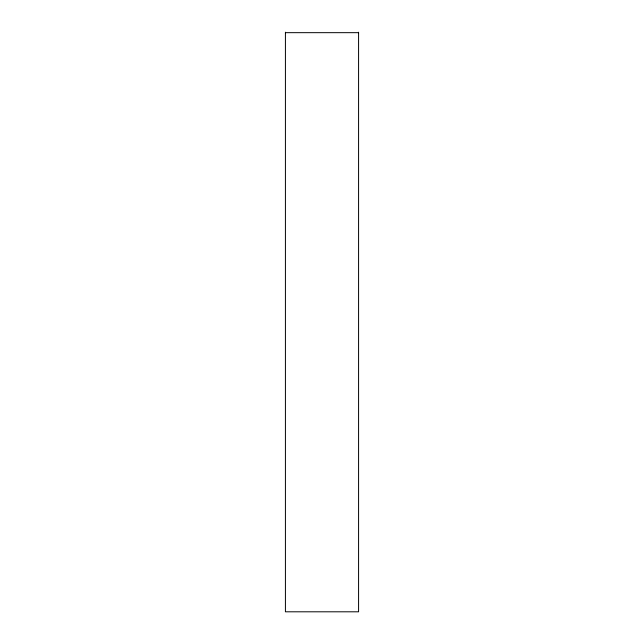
<?xml version="1.0" encoding="UTF-8"?>
<svg xmlns="http://www.w3.org/2000/svg" width="644" height="644" viewBox="0 0 644 644"><rect width="100%" height="100%" fill="white"/><g stroke="black" fill="none" stroke-linecap="round" stroke-linejoin="round"><path stroke-width="0.97" d="M285.421 32.667L358.579 32.667M358.579 32.2L358.579 611.8L285.421 611.8L285.421 32.2"/></g></svg>
